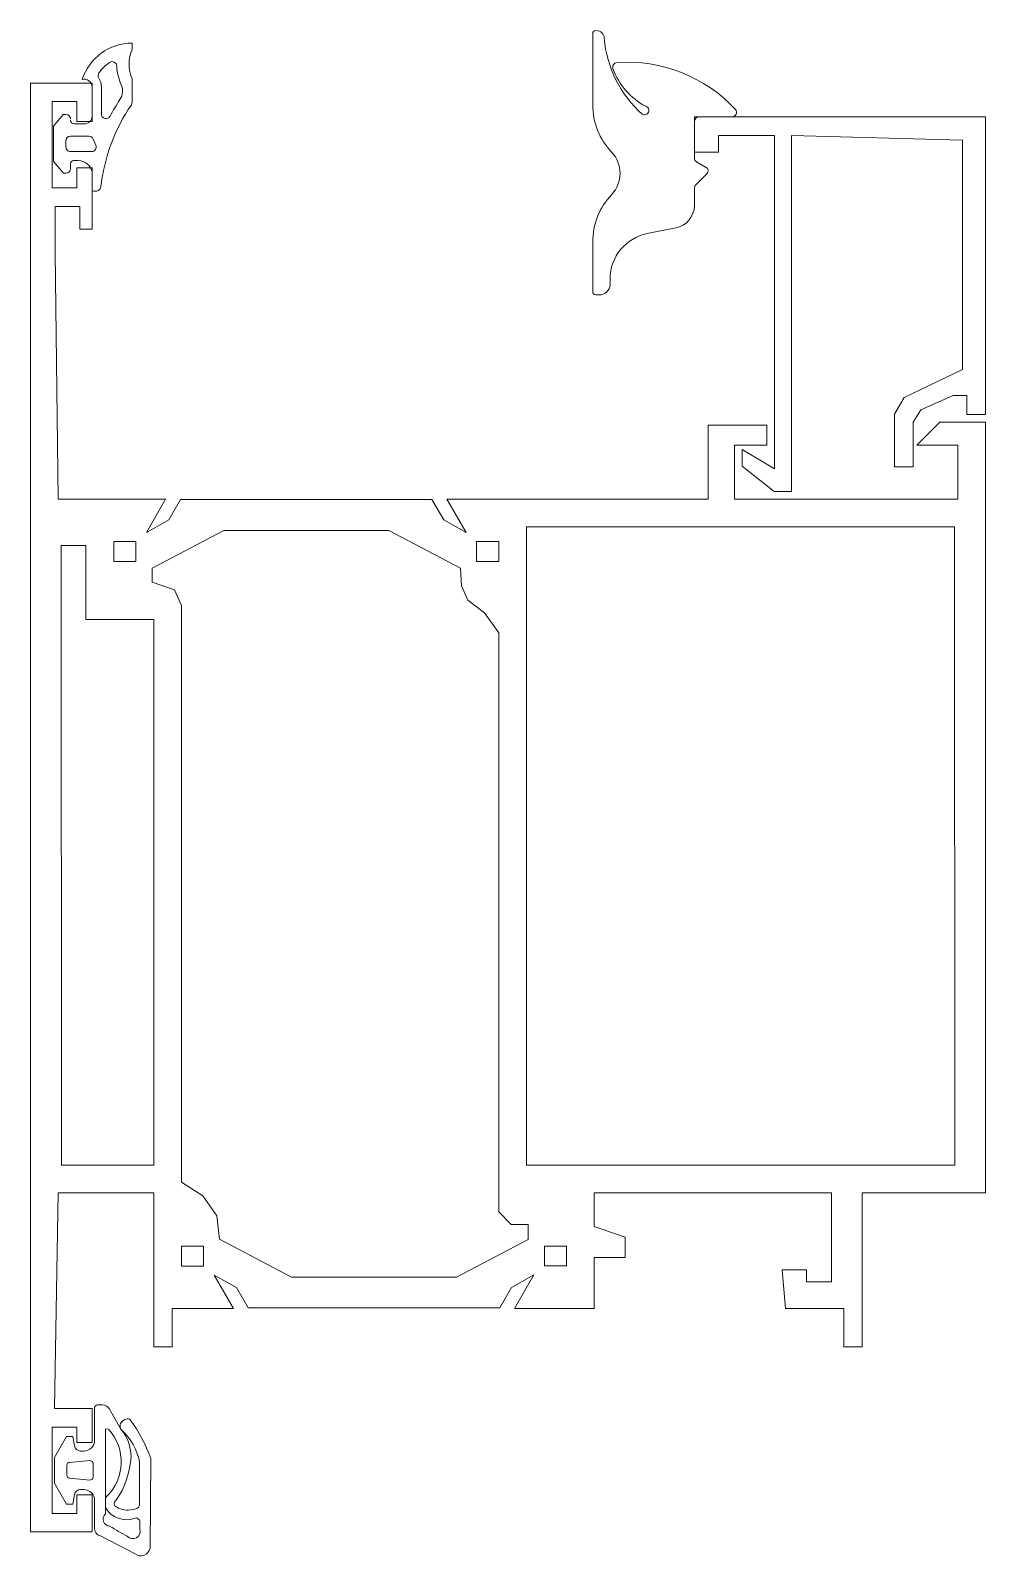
# Model space of a CAD drawing. Header units: metres. Extents: x 0 to 62, y 2.4 to 101.4.
import ezdxf

# ---------------------------------------------------------------- set-up
doc = ezdxf.new("R2010")
doc.units = ezdxf.units.M
doc.layers.add('A-DETL-GENF', color=92, linetype='Continuous', lineweight=18)

# ---------------------------------------------------------------- blocks, each defined once
blk = doc.blocks.new('32_DO_MP_aluminium kozijnstijl - 32_DO_MP_aluminium kozijnstijl-3345179-00_0 Basismaterialen')
at = {"layer": 'A-DETL-GENF'}
for p, q in [((36.498, 101.204), (36.498, 96.605)), ((6.598, 100.203), (6.598, 100.586)), ((6.598, 96.76), (6.598, 98.26)), ((3.998, 97.998), (-0.002, 97.998)), ((-0.002, 97.998), (0.002, 3.998)), ((3.998, 95.498), (3.998, 97.998)), ((3.998, 97.748), (3.998, 95.848)), ((4.598, 95.985), (4.598, 97.748)), ((1.399, 91.198), (1.398, 96.798)), ((1.398, 96.798), (2.998, 96.798)), ((2.998, 96.798), (2.998, 95.498)), ((2.13, 95.948), (1.498, 95.194)), ((1.498, 95.194), (1.498, 92.901)), ((2.298, 95.948), (2.13, 95.948)), ((3.498, 95.348), (2.828, 95.348)), ((2.998, 95.498), (3.998, 95.498)), ((61.998, 95.8), (43.098, 95.799)), ((43.098, 95.799), (43.098, 93.504)), ((43.098, 93.137), (43.098, 95.499)), ((43.098, 95.246), (43.098, 93.946)), ((43.398, 95.799), (45.533, 95.799)), ((61.999, 76.5), (61.998, 95.8)), ((2.298, 93.848), (2.298, 94.248)), ((2.598, 94.548), (3.786, 94.548)), ((4.062, 94.366), (4.233, 93.966)), ((44.671, 93.505), (44.671, 94.599)), ((44.671, 94.599), (48.298, 94.599)), ((48.298, 94.599), (48.299, 72.977)), ((48.298, 94.599), (48.299, 72.977)), ((49.399, 71.503), (49.398, 94.601)), ((49.398, 94.601), (60.498, 94.298)), ((49.399, 71.503), (49.398, 94.601)), ((49.398, 94.601), (60.498, 94.298)), ((60.498, 94.298), (60.499, 79.422)), ((3.958, 93.548), (2.598, 93.548)), ((43.098, 93.504), (44.671, 93.505)), ((1.498, 92.901), (2.131, 92.148)), ((2.131, 92.148), (2.298, 92.148)), ((2.598, 92.448), (2.598, 92.774)), ((2.798, 92.974), (3.098, 92.974)), ((3.998, 92.498), (2.998, 92.498)), ((2.998, 92.498), (2.999, 91.198)), ((3.999, 88.521), (3.998, 92.498)), ((3.998, 92.248), (3.999, 91.006)), ((43.186, 91.4), (43.92, 92.133)), ((43.869, 92.519), (43.248, 92.877)), ((2.999, 91.198), (1.399, 91.198)), ((43.099, 90.065), (43.099, 91.188)), ((1.599, 86.998), (1.599, 89.998)), ((1.599, 89.998), (3.199, 89.998)), ((3.199, 89.998), (3.199, 88.521)), ((3.199, 88.521), (3.999, 88.521)), ((40.038, 88.226), (41.891, 88.594)), ((36.499, 87.668), (36.499, 84.453)), ((1.799, 70.998), (1.599, 86.998)), ((37.622, 85.045), (37.623, 85.301)), ((36.699, 84.253), (37.048, 84.253)), ((60.499, 79.422), (56.722, 77.587)), ((56.722, 77.587), (56.099, 76.507)), ((57.799, 76.789), (59.907, 77.735)), ((59.907, 77.735), (60.799, 77.735)), ((60.799, 77.735), (60.799, 76.5)), ((56.099, 76.507), (56.099, 73.101)), ((57.299, 76), (57.799, 76.789)), ((60.799, 76.5), (61.999, 76.5)), ((47.799, 75.799), (43.999, 75.799)), ((43.999, 75.799), (43.999, 70.999)), ((47.799, 74.499), (47.799, 75.799)), ((57.299, 73.101), (57.299, 76)), ((59.037, 76), (57.537, 74.5)), ((61.999, 76), (59.037, 76)), ((62.001, 26), (61.999, 76)), ((45.699, 70.999), (45.699, 74.499)), ((45.699, 74.499), (47.799, 74.499)), ((57.537, 74.5), (60.199, 74.5)), ((60.199, 74.5), (60.199, 71)), ((48.299, 72.977), (46.199, 74.231)), ((46.199, 74.231), (46.199, 73.136)), ((46.199, 73.136), (48.281, 71.503)), ((56.099, 73.101), (57.299, 73.101)), ((48.281, 71.503), (49.399, 71.503)), ((8.773, 70.998), (1.799, 70.998)), ((7.522, 68.83), (8.773, 70.998)), ((9.735, 70.969), (8.974, 69.651)), ((26.063, 70.97), (9.735, 70.969)), ((26.824, 69.652), (26.063, 70.97)), ((43.999, 70.999), (27.025, 70.999)), ((27.025, 70.999), (28.277, 68.831)), ((60.199, 71), (45.699, 70.999)), ((8.974, 69.651), (7.522, 68.83)), ((28.277, 68.831), (26.824, 69.652)), ((7.899, 66.527), (12.54, 68.97)), ((12.54, 68.97), (23.259, 68.97)), ((23.259, 68.97), (27.914, 66.52)), ((32.199, 69.199), (59.999, 69.2)), ((32.201, 27.799), (32.199, 69.199)), ((59.999, 69.2), (60.001, 27.8)), ((2.001, 27.798), (1.999, 67.998)), ((1.999, 67.998), (3.599, 67.998)), ((3.599, 67.998), (3.6, 63.198)), ((5.399, 66.95), (5.399, 68.246)), ((5.399, 68.246), (6.835, 68.246)), ((6.835, 68.246), (6.835, 66.95)), ((28.964, 66.95), (28.964, 68.247)), ((28.964, 68.247), (30.399, 68.247)), ((30.399, 68.247), (30.399, 66.951)), ((6.835, 66.95), (5.399, 66.95)), ((7.9, 65.61), (7.899, 66.527)), ((27.914, 66.52), (27.975, 65.368)), ((30.399, 66.951), (28.964, 66.95)), ((9.346, 65.116), (7.9, 65.61)), ((27.975, 65.368), (28.387, 64.443)), ((9.8, 64.098), (9.346, 65.116)), ((28.387, 64.443), (29.482, 63.618)), ((9.801, 26.693), (9.8, 64.098)), ((29.482, 63.618), (30.4, 62.329)), ((3.6, 63.198), (8, 63.198)), ((8, 63.198), (8.001, 27.798)), ((30.4, 62.329), (30.401, 24.754)), ((8.001, 27.798), (2.001, 27.798)), ((60.001, 27.8), (32.201, 27.799)), ((1.547, 11.998), (1.801, 25.998)), ((1.801, 25.998), (8.001, 25.998)), ((8.001, 25.998), (8.002, 15.998)), ((11.182, 25.796), (9.801, 26.693)), ((12.089, 24.502), (11.182, 25.796)), ((36.601, 25.999), (52.001, 26)), ((36.601, 23.82), (36.601, 25.999)), ((52.001, 26), (52.001, 20.217)), ((54.002, 16), (54.001, 26)), ((54.001, 26), (62.001, 26)), ((30.401, 24.754), (31.205, 23.951)), ((12.275, 22.983), (12.089, 24.502)), ((31.205, 23.951), (32.315, 23.951)), ((32.315, 23.951), (32.315, 22.978)), ((38.608, 23.129), (36.601, 23.82)), ((16.942, 20.527), (12.275, 22.983)), ((32.315, 22.978), (27.661, 20.527)), ((38.608, 21.799), (38.608, 23.129)), ((9.801, 21.25), (9.801, 22.546)), ((9.801, 22.546), (11.237, 22.546)), ((11.237, 22.546), (11.237, 21.25)), ((33.366, 21.251), (33.366, 22.547)), ((33.366, 22.547), (34.801, 22.547)), ((34.801, 22.547), (34.801, 21.251)), ((36.601, 18.499), (36.601, 21.799)), ((36.601, 21.799), (38.608, 21.799)), ((11.237, 21.25), (9.801, 21.25)), ((34.801, 21.251), (33.366, 21.251)), ((50.379, 21), (48.801, 21)), ((48.801, 21), (49.02, 18.5)), ((50.379, 20.217), (50.379, 21)), ((13.175, 18.498), (11.924, 20.666)), ((11.924, 20.666), (13.376, 19.845)), ((13.376, 19.845), (14.137, 18.527)), ((27.661, 20.527), (16.942, 20.527)), ((30.465, 18.527), (31.226, 19.845)), ((31.226, 19.845), (32.679, 20.667)), ((32.679, 20.667), (31.427, 18.499)), ((52.001, 20.217), (50.379, 20.217)), ((9.202, 15.998), (9.201, 18.498)), ((9.201, 18.498), (13.175, 18.498)), ((14.137, 18.527), (30.465, 18.527)), ((31.427, 18.499), (36.601, 18.499)), ((49.02, 18.5), (52.801, 18.5)), ((52.801, 18.5), (52.802, 16)), ((8.002, 15.998), (9.202, 15.998)), ((52.802, 16), (54.002, 16)), ((4.002, 11.998), (1.547, 11.998)), ((4.002, 9.794), (4.002, 11.998)), ((4.158, 12.046), (4.158, 9.946)), ((4.158, 9.946), (4.158, 12.046)), ((4.669, 12.246), (4.358, 12.246)), ((4.358, 12.246), (4.669, 12.246)), ((5.891, 10.63), (5.102, 11.996)), ((5.102, 11.996), (5.891, 10.63)), ((1.402, 5.198), (1.402, 10.794)), ((1.402, 10.794), (3.002, 10.794)), ((2.343, 10.196), (1.558, 8.836)), ((1.558, 8.836), (2.343, 10.196)), ((2.743, 10.196), (2.343, 10.196)), ((2.343, 10.196), (2.743, 10.196)), ((2.853, 9.577), (2.743, 10.196)), ((2.743, 10.196), (2.853, 9.577)), ((3.002, 10.794), (3.002, 9.794)), ((5.028, 10.696), (4.858, 10.666)), ((4.858, 10.666), (5.028, 10.696)), ((4.858, 10.666), (4.858, 5.163)), ((4.858, 5.163), (4.858, 10.666)), ((3.002, 9.794), (4.002, 9.794)), ((3.458, 9.246), (3.247, 9.246)), ((3.247, 9.246), (3.458, 9.246)), ((1.558, 8.836), (1.558, 7.156)), ((1.558, 7.156), (1.558, 8.836)), ((2.358, 7.678), (2.358, 8.314)), ((2.358, 8.314), (2.358, 7.678)), ((2.541, 8.513), (3.841, 8.627)), ((3.841, 8.627), (2.541, 8.513)), ((4.058, 8.428), (4.058, 7.564)), ((4.058, 7.564), (4.058, 8.428)), ((7.081, 8.564), (7.067, 5.738)), ((7.067, 5.738), (7.081, 8.564)), ((7.758, 2.945), (7.806, 8.765)), ((7.806, 8.765), (7.758, 2.945)), ((1.558, 7.156), (2.344, 5.796)), ((2.344, 5.796), (1.558, 7.156)), ((3.841, 7.365), (2.541, 7.479)), ((2.541, 7.479), (3.841, 7.365)), ((2.744, 5.796), (2.853, 6.416)), ((2.853, 6.416), (2.744, 5.796)), ((4.002, 6.398), (3.002, 6.398)), ((3.002, 6.398), (3.002, 5.198)), ((3.247, 6.746), (3.458, 6.746)), ((4.002, 3.998), (4.002, 6.398)), ((4.158, 6.046), (4.158, 4.302)), ((3.002, 5.198), (1.402, 5.198)), ((2.344, 5.796), (2.744, 5.796)), ((2.744, 5.796), (2.344, 5.796)), ((0.002, 3.998), (4.002, 3.998)), ((7.089, 4.197), (7.088, 4.62)), ((7.088, 4.62), (7.089, 4.197)), ((4.539, 3.735), (6.759, 2.589)), ((6.759, 2.589), (4.539, 3.735))]:
    blk.add_line(p, q, dxfattribs=at)
for centre, radius, start, end in [((36.698, 101.204), 0.2, 90.00231, 180.00231), ((36.745, 100.904), 0.5, 0.84797, 90.00231), ((6.61, 97.157), 3.43, 90.19931, 161.83984), ((8.89, 99.232), 2.49, 157.03499, 202.96963), ((44.655, 101.533), 7.436, 184.79635, 228.39955), ((6.61, 97.157), 2.63, 124.10589, 145.41762), ((5.304, 99.086), 0.3, 2.33548, 124.10589), ((8.89, 99.232), 3.29, 182.33548, 204.10059), ((38.096, 99.025), 0.3, 94.0251, 200.10143), ((38.748, 89.769), 9.579, 42.90583, 94.0251), ((3.498, 97.748), 0.5, 0.00231, 107.09022), ((4.692, 98.479), 0.3, 145.41762, 211.48853), ((3.498, 97.748), 1.1, 0.00231, 31.48853), ((42.041, 100.469), 4.5, 200.10143, 242.21203), ((4.975, 97.48), 1, 326.39628, 24.10059), ((16.388, 89.896), 11.903, 145.77189, 173.41278), ((16.388, 89.896), 12.703, 146.39628, 152.07973), ((6.298, 96.76), 0.3, 325.77189, 0.00231), ((40.998, 96.605), 4.5, 180.00231, 223.4317), ((39.859, 96.218), 0.282, 240.07029, 72.69313), ((45.533, 96.099), 0.3, 270.00231, 39.48952), ((2.298, 95.648), 0.3, 0.00231, 90.00231), ((2.828, 95.578), 0.23, 180.00231, 270.00231), ((3.498, 95.848), 0.5, 270.00231, 0.00231), ((4.898, 95.985), 0.3, 180.00231, 332.07973), ((43.398, 95.499), 0.3, 90.00231, 180.00231), ((2.598, 94.248), 0.3, 90.00231, 180.00231), ((3.786, 94.248), 0.3, 23.2009, 90.00231), ((2.598, 93.848), 0.3, 180.00231, 270.00231), ((3.958, 93.848), 0.3, 270.00231, 23.2009), ((36.278, 92.136), 2, 316.57293, 43.4317), ((43.398, 93.137), 0.3, 180.00231, 240.00231), ((2.298, 92.448), 0.3, 270.00231, 0.00231), ((2.798, 92.774), 0.2, 90.00231, 180.00231), ((3.06, 92.005), 0.97, 14.51344, 87.70119), ((43.746, 92.307), 0.245, 315.00231, 60.00231), ((4.265, 91.296), 0.3, 298.01895, 353.41278), ((43.399, 91.188), 0.3, 135.00231, 180.00231), ((4.175, 91.467), 0.493, 249.07734, 298.01895), ((40.999, 87.668), 4.5, 136.57293, 180.00231), ((41.599, 90.065), 1.5, 281.23728, 0.00231), ((40.623, 85.283), 3, 101.23728, 179.67096), ((36.699, 84.453), 0.2, 180.00231, 270.00231), ((36.907, 84.959), 0.72, 281.29535, 6.88561), ((4.358, 12.046), 0.2, 90.00231, 180.00231), ((4.358, 12.046), 0.2, 90.00231, 180.00231), ((4.669, 11.746), 0.5, 30.00231, 90.00231), ((4.669, 11.746), 0.5, 30.00231, 90.00231), ((6.211, 10.872), 0.392, 133.63134, 225.30109), ((6.401, 10.769), 0.589, 110.45642, 139.93806), ((6.401, 10.769), 0.589, 110.45642, 139.93806), ((6.304, 11.11), 0.238, 42.60787, 117.3394), ((6.304, 11.11), 0.238, 42.60787, 117.3394), ((-1.995, 5.179), 10.437, 20.09789, 35.70937), ((-1.995, 5.179), 10.437, 20.09789, 35.70937), ((3.458, 9.946), 0.7, 270.00231, 0.00231), ((3.458, 9.946), 0.7, 270.00231, 0.00231), ((2.764, 8.546), 3.124, 313.03907, 42.74748), ((2.764, 8.546), 3.124, 313.03907, 42.74748), ((3.685, 8.837), 2.843, 1.18252, 39.10887), ((3.685, 8.837), 2.843, 1.18252, 39.10887), ((3.239, 7.733), 3.931, 12.20746, 46.69416), ((3.239, 7.733), 3.931, 12.20746, 46.69416), ((3.247, 9.646), 0.4, 190.00231, 270.00231), ((3.247, 9.646), 0.4, 190.00231, 270.00231), ((2.558, 8.314), 0.2, 95.00231, 180.00231), ((2.558, 8.314), 0.2, 95.00231, 180.00231), ((3.858, 8.428), 0.2, 0.00231, 95.00231), ((3.858, 8.428), 0.2, 0.00231, 95.00231), ((1.083, 9.168), 5.451, 324.91432, 357.12773), ((1.083, 9.168), 5.451, 324.91432, 357.12773), ((2.558, 7.678), 0.2, 180.00231, 265.00231), ((2.558, 7.678), 0.2, 180.00231, 265.00231), ((3.858, 7.564), 0.2, 265.00231, 0.00231), ((3.858, 7.564), 0.2, 265.00231, 0.00231), ((3.247, 6.346), 0.4, 90.00231, 170.00231), ((3.247, 6.346), 0.4, 90.00231, 170.00231), ((3.458, 6.046), 0.7, 0.00231, 90.00231), ((3.458, 6.046), 0.7, 0.00231, 90.00231), ((7.791, 5.856), 2.924, 172.01498, 186.3892), ((7.791, 5.856), 2.924, 172.01498, 186.3892), ((5.647, 5.835), 0.225, 117.2301, 258.79284), ((5.647, 5.835), 0.225, 117.2301, 258.79284), ((5.165, 4.829), 0.453, 132.56384, 269.119), ((5.165, 4.829), 0.453, 132.56384, 269.119), ((6.239, 6.397), 1.606, 212.62249, 288.07168), ((6.239, 6.397), 1.606, 212.62249, 288.07168), ((6.272, 6.607), 1.198, 236.02223, 287.04963), ((6.272, 6.607), 1.198, 236.02223, 287.04963), ((6.684, 5.86), 0.402, 261.3736, 342.42004), ((6.684, 5.86), 0.402, 261.3736, 342.42004), ((4.662, 4.229), 0.509, 171.80774, 256.00992), ((4.662, 4.229), 0.509, 171.80774, 256.00992), ((12.218, 15.116), 12.854, 236.68106, 242.50054), ((12.218, 15.116), 12.854, 236.68106, 242.50054), ((6.64, 4.034), 0.478, 221.78121, 19.99401), ((6.64, 4.034), 0.478, 221.78121, 19.99401), ((6.856, 4.666), 0.236, 348.71968, 120.38936), ((6.856, 4.666), 0.236, 348.71968, 120.38936), ((7.156, 3.056), 0.613, 229.66609, 349.56611), ((7.156, 3.056), 0.613, 229.66609, 349.56611)]:
    blk.add_arc(centre, radius, start, end, dxfattribs=at)

msp = doc.modelspace()

# ---------------------------------------------------------------- block references
msp.add_blockref('32_DO_MP_aluminium kozijnstijl - 32_DO_MP_aluminium kozijnstijl-3345179-00_0 Basismaterialen', (0, 0))

doc.saveas('drawing.dxf')
